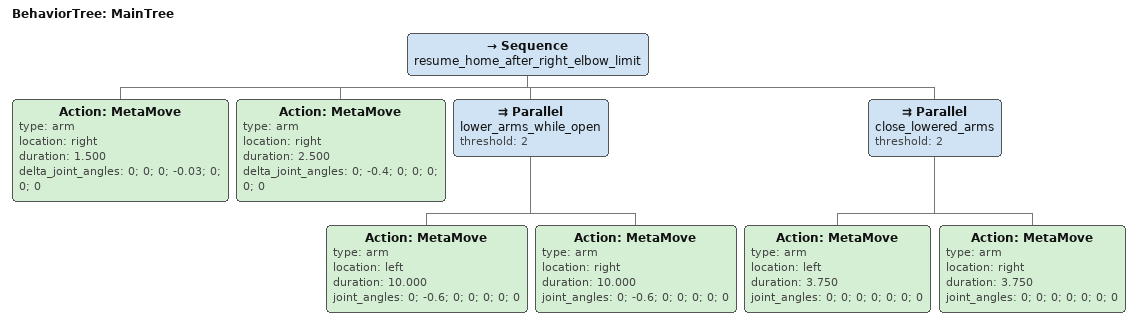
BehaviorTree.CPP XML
<root main_tree_to_execute="MainTree">
    <BehaviorTree ID="MainTree">
        <Sequence name="resume_home_after_right_elbow_limit">
            <Action ID="MetaMove" type="arm" location="right" duration="1.500" delta_joint_angles="0; 0; 0; -0.03; 0; 0; 0" />
            <Action ID="MetaMove" type="arm" location="right" duration="2.500" delta_joint_angles="0; -0.4; 0; 0; 0; 0; 0" />
            <Parallel name="lower_arms_while_open" threshold="2">
                <Action ID="MetaMove" type="arm" location="left" duration="10.000" joint_angles="0; -0.6; 0; 0; 0; 0; 0" />
                <Action ID="MetaMove" type="arm" location="right" duration="10.000" joint_angles="0; -0.6; 0; 0; 0; 0; 0" />
            </Parallel>
            <Parallel name="close_lowered_arms" threshold="2">
                <Action ID="MetaMove" type="arm" location="left" duration="3.750" joint_angles="0; 0; 0; 0; 0; 0; 0" />
                <Action ID="MetaMove" type="arm" location="right" duration="3.750" joint_angles="0; 0; 0; 0; 0; 0; 0" />
            </Parallel>
        </Sequence>
    </BehaviorTree>
</root>
